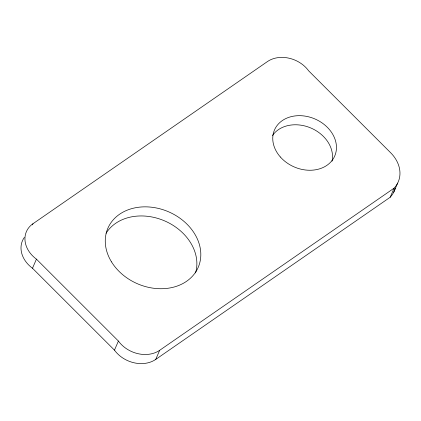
<?xml version="1.0" encoding="UTF-8"?>
<svg xmlns="http://www.w3.org/2000/svg" width="421" height="421" viewBox="0 0 421 421"><rect width="100%" height="100%" fill="white"/><g stroke="black" fill="none" stroke-linecap="round" stroke-linejoin="round"><path stroke-width="0.63" d="M32.485 224.867L32.98 223.725L267.409 61.592A27.797 22.145 23.4 0 1 308.672 70.854L390.651 152.755A33.359 26.57 23.4 0 1 394.103 188.171L390.162 197.275L155.733 359.408A27.797 22.145 23.4 0 1 114.47 350.146L32.491 268.245A27.797 22.145 23.4 0 1 24.307 237.46M32.491 268.245L36.432 259.141A27.797 22.145 23.4 0 1 32.98 223.725M114.47 350.146L118.412 341.042L36.432 259.141M155.733 359.408L159.675 350.304L394.103 188.171M393.719 192.213L397.661 183.109M159.675 350.304A27.797 22.145 23.4 0 1 118.412 341.042M395.261 188.192A33.359 26.57 23.4 0 1 390.162 197.275M272.476 135.551A32.812 26.134 23.4 0 1 310.972 128.047A32.812 26.134 23.4 0 1 332.037 161.175M106.071 233.266A49.22 39.206 23.4 0 1 165.169 221.13A49.22 39.206 23.4 0 1 195.549 272.929M280.37 157.001A32.812 26.134 23.4 0 0 334.627 156.217A32.812 26.134 23.4 0 0 298.831 115.67A32.812 26.134 23.4 0 0 280.37 157.001M111.491 261.851A49.22 39.206 23.4 0 0 194.244 274.06A49.22 39.206 23.4 0 0 153.391 207.453A49.22 39.206 23.4 0 0 111.491 261.851"/></g></svg>
